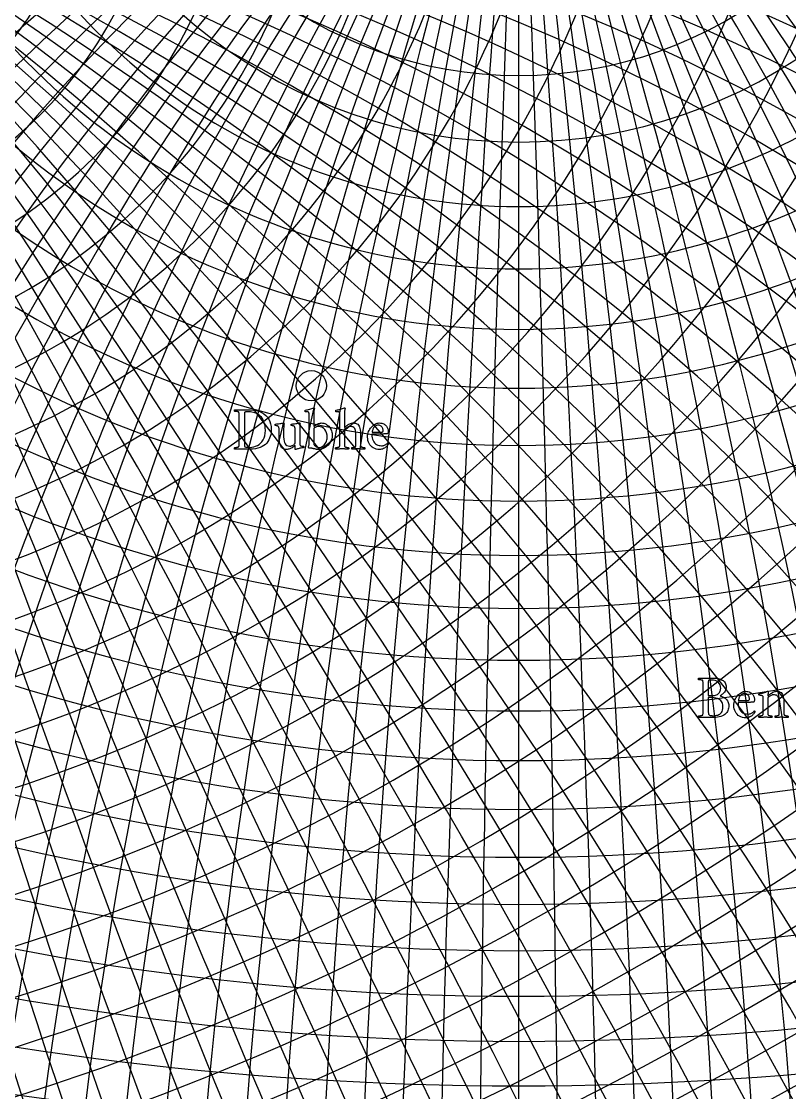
# Model space of a CAD drawing. Header units: millimetres. Extents: x -78 to 78, y -78 to 97.
# Drawn here: x -18.57 to 10.11, y 18.66 to 58.67 of the extents above; entities that cross this region are included whole.
import ezdxf

# ---------------------------------------------------------------- set-up
doc = ezdxf.new("R2010")
doc.units = ezdxf.units.MM
for name, color, linetype in [('ENGRAVE', 7, 'Continuous'), ('ENGRAVE_FINE', 8, 'Continuous'), ('TEXT', 5, 'Continuous')]:
    doc.layers.add(name, color=color, linetype=linetype)

msp = doc.modelspace()

# ---------------------------------------------------------------- linework, layer by layer
at = {"layer": 'ENGRAVE'}
for points in [[(0, -70.59), (0, 70.59)], [(-0, -70.59), (-0, 70.59)]]:
    msp.add_lwpolyline(points, dxfattribs=at)
for centre, radius in [((0, 0), 76.44), ((0, 0), 76.44), ((0, 0), 74.3925), ((0, 0), 70.59), ((0, 0), 70.59), ((0, 0), 70.59), ((-7.744563239846849, 45.063695602361946), 0.56472)]:
    msp.add_circle(centre, radius, dxfattribs=at)
for centre, radius, start, end in [((12.446921568210541, 0), 71.67896453301475, 99.99999983752991, 260.0000001624701), ((25.692658836851287, 0), 75.12030895907469, 109.99999992129074, 250.00000007870926), ((40.75515550209566, -6.0314697031531956e-15), 81.51031100419135, 119.99999995038047, 240.00000004961953), ((59.23204296480425, 2.898565650281541e-15), 92.1487005539656, 129.9999999658587, 230.0000000341413), ((84.1258861012253, -2.0991557251154044e-15), 109.81854493807653, 139.99999997596137, 220.00000002403863), ((122.26546650628708, -0), 141.18000000000004, 149.99999998346016, 210.00000001653984), ((193.94443103930155, -6.362436730762549e-15), 206.3913526075121, 159.99999998957287, 200.00000001042713), ((400.3357836468144, 1.3343557949974017e-15), 406.51160840510937, 169.99999999494844, 190.00000000505156), ((-12.44692156821052, -3.713695305172397e-15), 71.67896453301472, 279.99999983752946, 80.00000016247054), ((-40.75515550209566, -6.0314697031531956e-15), 81.51031100419135, 299.99999995038047, 60.00000004961953), ((-25.69265883685124, -1.380310178315258e-14), 75.12030895907465, 289.99999992129074, 70.00000007870926), ((-400.3357836468135, 1.3343557949973991e-15), 406.5116084051085, 349.99999999494844, 10.000000005051561), ((-193.94443103930192, 1.2724873461525122e-15), 206.39135260751246, 339.99999998957287, 20.00000001042713), ((-122.26546650628717, 1.5666471253851458e-15), 141.18000000000012, 329.99999998346016, 30.000000016539843), ((-84.12588610122516, 6.2974671753462065e-15), 109.81854493807639, 319.9999999759614, 40.00000002403863), ((-59.23204296480422, 8.69569695084462e-15), 92.14870055396557, 309.9999999658587, 50.000000034141294), ((0, 75.12030895907462), 25.6926588368512, 199.99999992129074, 340.0000000787097), ((0, 81.51031100419131), 40.75515550209562, 209.99999995038047, 330.00000004961953), ((0, 92.14870055396544), 59.23204296480409, 219.9999999658587, 320.0000000341413), ((0, 109.81854493807663), 84.1258861012254, 229.99999997596183, 310.0000000240386), ((-4.177725667693714e-15, 141.17999999999984), 122.26546650628688, 239.99999998346016, 300.00000001653984), ((2.882118513178967e-15, 206.3913526075124), 193.94443103930186, 249.99999998957287, 290.00000001042713)]:
    msp.add_arc(centre, radius, start, end, dxfattribs=at)
at = {"layer": 'ENGRAVE_FINE'}
msp.add_lwpolyline([(28.2418, -64.6943), (-28.2418, 64.6943)], dxfattribs=at)
for centre, radius, start, end in [((3.0820259599118125, 0), 70.65725004567872, 92.49999934385482, 267.5000006561452), ((6.175824758294934, 0), 70.85964233218486, 94.99999967255258, 265.0000003274474), ((9.293349804694252, 0), 71.19911832735295, 97.49999978239725, 262.50000021760275), ((15.64942623596516, 0), 72.30389091546124, 102.49999987077786, 257.50000012922214), ((-31.839318696745615, 72.93514420513561), 36.746828098447715, 231.0833332783011, 356.0833333883654), ((18.914533493713, 0), 73.08014557514781, 104.99999989308458, 255.00000010691542), ((-31.161401246886975, 71.38222131015958), 32.916657589161325, 228.5833332718978, 358.58333339476917), ((22.256941506967543, 0), 74.01567094368993, 107.4999999091408, 252.5000000908592), ((-30.568726344938504, 70.02456570665579), 29.239335367916667, 226.0833332641712, 1.0833334024957821), ((-30.05431774212224, 68.84619672256699), 25.69265883685127, 223.58333325462377, 3.583333412042748), ((29.23933536791683, 0), 76.40606541864014, 112.49999993083816, 247.50000006916184), ((32.91665758916132, 0), 77.88744729956227, 114.99999993856432, 245.00000006143568), ((36.74682809844786, 3.665340949752551e-15), 79.5818916292952, 117.49999994496807, 242.50000005503193), ((44.970789710401014, 8.816429203503369e-15), 83.69778985837748, 122.49999995503208, 237.50000004496837), ((49.42765012222342, 7.245719233885777e-15), 86.17447822067119, 124.99999995908661, 235.0000000409134), ((54.16561208143476, 5.291835080357005e-15), 88.97674770498452, 127.49999996266547, 232.50000003733453), ((64.6838175738899, -1.588055486679016e-14), 95.74416094954442, 132.49999996873635, 227.50000003126365), ((70.58999999999996, -6.964251032315218e-15), 99.82933536791674, 134.99999997135205, 225.00000002864795), ((77.03546709047984, -5.7315303067645164e-15), 104.48641677198239, 137.49999997374903, 222.50000002625097), ((91.99467906886083, -4.62099438761191e-15), 115.95675520202653, 142.49999997801774, 217.50000002198226), ((100.81296779592606, -1.0196152142749808e-14), 123.0699093028935, 144.9999999799404, 215.0000000200596), ((110.80410488872359, 1.410338680685469e-15), 131.3792135773055, 147.4999999817494, 212.5000000182506), ((135.60212834289445, -0), 152.87539145043198, 152.4999999850868, 207.5000000149132), ((151.38074351876958, -9.822092450777967e-16), 167.03016975473471, 154.99999998664111, 205.00000001335889), ((170.41933536791691, 4.448678295064919e-15), 184.46055938124698, 157.4999999881336, 202.5000000118664), ((223.88287709881948, 1.0332347637972734e-14), 234.7477172584328, 162.49999999096758, 197.50000000903242), ((263.44546650628644, 1.3082619940391092e-14), 272.7388163109807, 164.99999999232364, 195.00000000767636), ((318.4109132735052, -6.348275054870192e-15), 326.1417756002252, 167.49999999364877, 192.50000000635123), ((536.184282817268, 4.478655006013339e-15), 540.8109958573957, 172.49999999622855, 187.50000000377145), ((806.8473920519243, -0), 809.9294180118362, 174.99999999749366, 185.00000000250634), ((1616.7768100637606, 1.6250716825094556e-14), 1618.3170893431081, 177.49999999874922, 182.50000000125078), ((-3.082025959911802, 5.415987276372438e-15), 70.6572500456787, 272.49999934385437, 87.50000065614563), ((-6.175824758294944, 6.029178398724361e-15), 70.85964233218488, 274.99999967255303, 85.00000032744697), ((-9.293349804694284, 3.3491267437095398e-15), 71.19911832735298, 277.4999997823977, 82.50000021760229), ((-15.649426235965095, 0), 72.30389091546118, 282.4999998707774, 77.5000001292226), ((-49.427650122223376, 2.4152397446285915e-15), 86.17447822067115, 304.9999999590866, 55.00000004091339), ((-44.97078971040091, -2.20410730087584e-15), 83.69778985837738, 302.4999999550316, 57.500000044968374), ((-36.7468280984478, -3.66534094975255e-15), 79.58189162929514, 297.49999994496807, 62.50000005503193), ((-32.91665758916136, 1.0015096151802898e-14), 77.8874472995623, 294.9999999385643, 65.00000006143568), ((-29.239335367916734, 6.0750499840995744e-15), 76.40606541864004, 292.4999999308377, 67.5000000691623), ((-22.25694150696743, 5.011441839349447e-15), 74.0156709436898, 287.49999990914034, 72.50000009085966), ((-18.91453349371293, -9.084469798944915e-15), 73.08014557514775, 284.9999998930846, 75.00000010691542), ((-1616.7768100637572, 8.125358412547262e-15), 1618.3170893431047, 357.4999999987492, 2.5000000012507826), ((-806.8473920519233, -1.3502315270981532e-15), 809.9294180118352, 354.99999999749366, 5.00000000250634), ((-536.1842828172676, 4.4786550060133354e-15), 540.8109958573953, 352.49999999622855, 7.500000003771447), ((-318.41091327350483, -6.348275054870185e-15), 326.14177560022483, 347.49999999364877, 12.500000006351229), ((-263.44546650628655, 6.105222638849179e-15), 272.73881631098084, 344.99999999232364, 15.000000007676363), ((-223.88287709881925, 8.85629797540519e-15), 234.74771725843257, 342.4999999909676, 17.50000000903242), ((-170.41933536791672, -1.1121695737662284e-15), 184.46055938124678, 337.4999999881336, 22.500000011866405), ((-151.38074351876938, 2.946627735233387e-15), 167.03016975473452, 334.9999999866411, 25.000000013358886), ((-135.60212834289462, 0), 152.87539145043215, 332.4999999850868, 27.500000014913212), ((-110.80410488872333, -8.462032084112797e-15), 131.37921357730525, 327.4999999817494, 32.5000000182506), ((-100.81296779592581, -1.5294228214124683e-14), 123.06990930289327, 324.9999999799404, 35.00000002005959), ((-91.99467906886069, 0), 115.95675520202639, 322.49999997801774, 37.50000002198226), ((-77.03546709047984, -5.7315303067645164e-15), 104.48641677198239, 317.499999973749, 42.50000002625097), ((-70.58999999999996, -6.964251032315218e-15), 99.82933536791674, 314.99999997135205, 45.000000028647946), ((-64.6838175738899, -1.588055486679016e-14), 95.74416094954442, 312.49999996873635, 47.50000003126365), ((-54.16561208143473, 0), 88.97674770498449, 307.49999996266547, 52.50000003733453), ((-32.61084545743526, 74.70250035006377), 40.7551555020957, 233.58333328371396, 353.583333382953), ((-29.612371451373008, 67.83381901581609), 22.256941506967532, 221.08333324247383, 6.083333424192688), ((-33.486017370981294, 76.70727910575026), 44.97078971040111, 236.0833332883651, 351.0833333783014), ((-29.238084163799417, 66.97642952349264), 18.914533493712984, 218.58333322641806, 8.583333440248452), ((-28.92751829267477, 66.26500831465933), 15.64942623596505, 216.0833332041109, 11.083333462556084), ((-2.8246125246337073, -1.2330645170685792), 70.65725004567884, 296.0833326771901, 111.08333398947684), ((-34.47689693497696, 78.97711234490596), 49.42765012222335, 238.58333329241964, 348.5833333742469), ((-2.1936551475866443e-14, 72.30389091546112), 15.649426235965045, 192.4999998707774, 347.5000001292226), ((-35.5980357940636, 81.54533389324658), 54.16561208143496, 241.08333329599895, 346.083333370668), ((-28.677496210447874, 65.69227631635961), 12.446921568210598, 213.5833331708634, 13.583333495803117), ((-5.660014610234326, -2.470839140272757), 70.85964233218493, 298.5833330058865, 108.58333366078), ((0, 73.08014557514778), 18.914533493712966, 194.99999989308458, 345.0000001069154), ((-36.86707848181713, 84.45236253652081), 59.23204296480418, 243.5833332991922, 343.5833333674748), ((-8.517161307392657, -3.7181062190670273), 71.19911832735299, 301.0833331157312, 106.08333355093578), ((0, 74.01567094368974), 22.256941506967365, 197.49999990914034, 342.50000009085966), ((-38.30555910916407, 87.74752701510516), 64.68381757388993, 246.08333330206983, 341.08333336459714), ((-11.407344069128323, -4.979794956994596), 71.67896453301478, 303.5833331708634, 103.58333349580357), ((-14.342372817230052, -6.261060891453944), 72.30389091546121, 306.0833332041109, 101.08333346255563), ((-39.939965725737515, 91.49150418386903), 70.59000000000005, 248.58333330468554, 338.58333336198143), ((-17.334775533646717, -7.567373023901744), 73.08014557514785, 308.58333322641806, 98.58333344024845), ((-20.39802278057919, -8.904611832502653), 74.0156709436899, 311.0833332424738, 96.08333342419269), ((-23.54678607047946, -10.279182061715815), 75.12030895907456, 313.58333325462377, 93.5833334120432), ((0, 76.40606541864005), 29.239335367916745, 202.4999999308377, 337.5000000691623), ((2.8246125246336855, 1.2330645170685683), 70.65725004567881, 116.08333267718967, 291.08333398947775), ((-41.80318229404224, 95.75962217938981), 77.03546709047988, 251.0833333070825, 336.08333335958446), ((5.660014610234307, 2.4708391402727363), 70.85964233218493, 118.58333300588652, 288.58333366078), ((8.517161307392596, 3.718106219067017), 71.19911832735295, 121.08333311573074, 286.08333355093623), ((11.407344069128397, 4.979794956994613), 71.67896453301485, 123.5833331708634, 283.5833334958031), ((14.342372817230132, 6.261060891453964), 72.30389091546128, 126.08333320411134, 281.0833334625552), ((17.334775533646628, 7.567373023901702), 73.08014557514777, 128.58333322641806, 278.5833334402489), ((20.3980227805792, 8.90461183250264), 74.01567094368993, 131.08333324247383, 276.0833334241927), ((23.546786070479563, 10.279182061715845), 75.12030895907466, 133.58333325462377, 273.58333341204275), ((26.7972411544978, 11.698145120710194), 76.40606541864005, 136.0833332641712, 271.0833334024953), ((30.16743028928951, 13.169377228363828), 77.88744729956224, 138.5833332718978, 268.58333339476917), ((33.677701692818744, 14.701761254570643), 79.58189162929526, 141.08333327830155, 266.0833333883654), ((37.35125017503189, 16.305422728717616), 81.51031100419137, 143.5833332837135, 263.583333382953), ((41.21479102087008, 17.99202401852319), 83.69778985837746, 146.0833332883651, 261.0833333783014), ((45.2994106520874, 19.775135680406414), 86.17447822067119, 148.5833332924201, 258.5833333742469), ((49.64165398984603, 21.670711139897737), 88.97674770498463, 151.0833332959985, 256.083333370668), ((54.284932247231325, 23.69770125345333), 92.14870055396561, 153.5833332991922, 253.58333336747432), ((59.28136999389557, 25.87886063139407), 95.74416094954437, 156.08333330206938, 251.08333336459714), ((64.69426302937117, 28.241820605027275), 99.82933536791681, 158.58333330468554, 248.58333336198143), ((70.6013992143642, 30.82053891193956), 104.48641677198242, 161.0833333070825, 246.08333335958446), ((77.09962038548767, 33.657291167442374), 109.81854493807634, 163.58333330929486, 243.58333335737166), ((84.31120505713942, 36.8054571877012), 115.95675520202661, 166.08333331135123, 241.08333335531574), ((92.39298279304668, 40.33349980383818), 123.06990930289355, 168.5833333132739, 238.58333335339262), ((101.54965159944913, 44.33077847525084), 131.37921357730553, 171.08333331508243, 236.0833333515841), ((112.05375052509568, 48.91626818615285), 141.18000000000004, 173.58333331679364, 233.58333334987333), ((124.27652299699338, 54.25203261538339), 152.8753914504321, 176.08333331842027, 231.0833333482467), ((138.73729478375174, 60.56477973527031), 167.03016975473452, 178.5833333199746, 228.58333334669192), ((-26.797241154497843, -11.69814512071021), 76.4060654186401, 316.0833332641712, 91.08333340249533), ((-64.69426302937109, -28.241820605027268), 99.82933536791673, 338.58333330468554, 68.58333336198143), ((-59.28136999389548, -25.878860631394033), 95.74416094954427, 336.0833333020694, 71.08333336459714), ((-54.2849322472312, -23.69770125345326), 92.14870055396548, 333.5833332991922, 73.58333336747478), ((-49.641653989845885, -21.670711139897676), 88.97674770498448, 331.0833332959985, 76.08333337066802), ((-45.299410652087325, -19.77513568040638), 86.1744782206711, 328.58333329241964, 78.58333337424688), ((-41.21479102086996, -17.992024018523146), 83.69778985837735, 326.0833332883651, 81.0833333783014), ((-37.35125017503181, -16.305422728717588), 81.51031100419128, 323.5833332837135, 83.58333338295301), ((-33.677701692818566, -14.701761254570561), 79.58189162929506, 321.0833332783011, 86.08333338836542), ((-30.167430289289562, -13.16937722836384), 77.8874472995623, 318.5833332718978, 88.58333339476917), ((156.1857672132402, 68.18178633076482), 184.46055938124695, 181.08333332146708, 226.08333334519943), ((177.7460268414548, 77.59376439660053), 206.39135260751192, 183.58333332290636, 223.58333334376016), ((205.18398836667149, 89.57161144017854), 234.74771725843192, 186.0833333243006, 221.0833333423659), ((241.44227658383784, 105.39990939620738), 272.73881631098124, 188.58333332565712, 218.5833333410094), ((291.81696238473376, 127.39062036199462), 326.1417756002241, 191.08333332698226, 216.08333333968426), ((366.89939775203754, 160.1673237501955), 406.5116084051079, 193.58333332828192, 213.5833333383846), ((491.4017144750685, 214.51792501148185), 540.810995857396, 196.08333332956158, 211.08333333710493), ((739.4588101143111, 322.80548664066447), 809.9294180118345, 198.58333333082714, 208.58333333583982), ((1481.742232753251, 646.8440377983956), 1618.3170893430995, 201.0833333320827, 206.08333333458427), ((-1481.742232753267, -646.8440377984025), 1618.3170893431168, 21.083333332082702, 26.083333334584268), ((-739.4588101143141, -322.80548664066583), 809.9294180118378, 18.583333330827145, 28.583333335839825), ((-491.4017144750671, -214.51792501148122), 540.8109958573946, 16.083333329561583, 31.083333337104932), ((-366.89939775203794, -160.16732375019572), 406.51160840510835, 13.583333328281924, 33.58333333838459), ((-291.81696238473444, -127.39062036199493), 326.1417756002249, 11.083333326982256, 36.08333333968426), ((-241.4422765838374, -105.39990939620718), 272.7388163109808, 8.583333325657122, 38.58333334100939), ((-205.18398836667222, -89.57161144017886), 234.74771725843271, 6.083333324300611, 41.083333342365904), ((-177.7460268414554, -77.59376439660082), 206.39135260751257, 3.5833333229063555, 43.58333334376016), ((-156.1857672132404, -68.18178633076492), 184.46055938124718, 1.0833333214670802, 46.083333345199435), ((-138.73729478375222, -60.56477973527049), 167.03016975473503, 358.5833333199746, 48.583333346691916), ((-124.27652299699389, -54.252032615383584), 152.87539145043263, 356.0833333184203, 51.08333334824624), ((-112.05375052509577, -48.91626818615295), 141.18000000000015, 353.58333331679364, 53.58333334987333), ((-101.54965159944942, -44.330778475251), 131.37921357730585, 351.0833333150829, 56.08333335158409), ((-92.3929827930465, -40.33349980383811), 123.06990930289336, 348.5833333132739, 58.58333335339262), ((-84.31120505713926, -36.80545718770115), 115.95675520202646, 346.0833333113512, 61.083333355315744), ((-77.09962038548771, -33.65729116744239), 109.81854493807639, 343.58333330929486, 63.58333335737166), ((-70.60139921436401, -30.820538911939515), 104.48641677198222, 341.0833333070825, 66.08333335958446), ((9.345603552566627e-15, 77.88744729956231), 32.91665758916137, 204.99999993856432, 335.0000000614357), ((-43.93647322915831, 100.64640645596742), 84.12588610122536, 253.58333330929486, 333.58333335737166), ((0, 79.58189162929506), 36.74682809844772, 207.4999999449676, 332.5000000550324), ((-46.392263470133024, 106.2719481664866), 91.99467906886059, 256.0833333113512, 331.08333335531574), ((-49.23811163634062, 112.79100557362543), 100.8129677959257, 258.5833333132739, 328.5833333533931), ((0, 83.69778985837738), 44.970789710400915, 212.49999995503163, 327.5000000449684), ((-52.56251850233499, 120.40630967222174), 110.80410488872363, 261.0833333150824, 326.0833333515841), ((3.670689490155657e-15, 86.17447822067126), 49.42765012222348, 214.9999999590866, 325.0000000409134), ((-56.483641210054515, 129.38852605874217), 122.26546650628694, 263.58333331679364, 323.5833333498733), ((1.0709601438198684e-14, 88.97674770498463), 54.16561208143487, 217.49999996266547, 322.50000003733453), ((-61.162762151387255, 140.10710844613027), 135.60212834289464, 266.0833333184203, 321.0833333482467), ((-66.82584062672443, 153.07966760098222), 151.38074351876983, 268.5833333199746, 318.5833333466919), ((3.479356909050537e-15, 95.74416094954461), 64.68381757389008, 222.49999996873635, 317.50000003126365), ((-73.79943372642236, 169.05425622829463), 170.4193353679168, 271.0833333214671, 316.0833333451999), ((0, 99.82933536791677), 70.58999999999999, 224.99999997135205, 315.00000002864795), ((-82.57355935359531, 189.1533709105835), 193.9444310393018, 273.58333332290636, 313.58333334376016), ((0, 104.48641677198245), 77.0354670904799, 227.49999997374903, 312.500000026251), ((-93.91844338082342, 215.14138781500915), 223.88287709881945, 276.0833333243006, 311.0833333423659), ((-109.11801561527464, 249.95943789123103), 263.4454665062876, 278.5833333256571, 308.5833333410094), ((1.835448234434506e-15, 115.95675520202644), 91.99467906886073, 232.49999997801774, 307.50000002198226), ((-130.48360275260814, 298.9021365001711), 318.4109132735047, 281.08333332698226, 306.08333333968426), ((-1.899403707436652e-15, 123.06990930289308), 100.81296779592563, 234.9999999799404, 305.0000000200596), ((-162.63816289046912, 372.5594123622739), 400.3357836468152, 283.5833333282819, 303.5833333383846), ((1.982736646385792e-15, 131.3792135773056), 110.80410488872367, 237.4999999817494, 302.5000000182506), ((-216.36899173014237, 495.64200049829407), 536.1842828172693, 286.0833333295616, 301.08333333710493), ((-324.0385511577344, 742.2834226389477), 806.847392051926, 288.58333333082714, 298.5833333358398), ((6.6682190985048974e-15, 152.8753914504321), 135.60212834289456, 242.4999999850868, 297.5000000149132), ((-647.4602765161886, 1483.1538665942614), 1616.776810063754, 291.0833333320827, 296.08333333458427), ((3.587350814991408e-15, 167.03016975473503), 151.3807435187699, 244.99999998664111, 295.0000000133589), ((-1.3029877053071056e-15, 184.4605593812469), 170.41933536791683, 247.4999999881336, 292.5000000118664), ((647.4602765161817, -1483.1538665942453), 1616.7768100637363, 111.0833333320827, 116.08333333458427), ((324.03855115773183, -742.2834226389417), 806.8473920519194, 108.58333333082714, 118.58333333583982), ((0, 234.74771725843232), 223.882877098819, 252.49999999096758, 287.5000000090329), ((216.3689917301418, -495.64200049829276), 536.1842828172678, 106.08333332956158, 121.08333333710493)]:
    msp.add_arc(centre, radius, start, end, dxfattribs=at)
at = {"layer": 'TEXT'}
for points in [[(-10.0228, 44.1631), (-9.9052, 44.1572), (-9.7962, 44.1395), (-9.6958, 44.1099), (-9.6038, 44.0686), (-9.5213, 44.0171), (-9.449, 43.957), (-9.3869, 43.8884), (-9.3351, 43.8113), (-9.2943, 43.7271), (-9.2651, 43.6374), (-9.2476, 43.5421), (-9.2418, 43.4413), (-9.2442, 43.3711), (-9.2514, 43.3018), (-9.2635, 43.2333), (-9.2805, 43.1657), (-9.3032, 43.1003), (-9.3326, 43.0382), (-9.3686, 42.9796), (-9.4114, 42.9244), (-9.4616, 42.8736), (-9.5198, 42.8284), (-9.5862, 42.7888), (-9.6607, 42.7547), (-9.7441, 42.7273), (-9.8372, 42.7078), (-9.94, 42.696), (-10.0524, 42.6921), (-10.608, 42.6921), (-10.6119, 42.6975), (-10.6146, 42.7046), (-10.6159, 42.7134), (-10.616, 42.724), (-10.6151, 42.7345), (-10.6134, 42.7433), (-10.6111, 42.7504), (-10.608, 42.7559), (-10.5998, 42.7561), (-10.5887, 42.7567), (-10.5747, 42.7578), (-10.5579, 42.7593), (-10.5399, 42.7613), (-10.5223, 42.7641), (-10.5052, 42.7676), (-10.4885, 42.7718), (-10.4739, 42.7765), (-10.4631, 42.7815), (-10.4562, 42.7867), (-10.4532, 42.7923), (-10.4491, 42.807), (-10.4461, 42.8236), (-10.444, 42.8422), (-10.4429, 42.8629), (-10.4424, 42.8849), (-10.4421, 42.9079), (-10.4419, 42.9316), (-10.4418, 42.9562), (-10.4418, 43.9058), (-10.4419, 43.9305), (-10.4421, 43.9545), (-10.4424, 43.9777), (-10.4429, 44.0003), (-10.444, 44.0214), (-10.4461, 44.0404), (-10.4491, 44.0573), (-10.4532, 44.072), (-10.4562, 44.0784), (-10.4631, 44.084), (-10.4739, 44.0887), (-10.4885, 44.0925), (-10.5052, 44.0957), (-10.5223, 44.0985), (-10.5399, 44.1008), (-10.5579, 44.1028), (-10.5747, 44.1043), (-10.5887, 44.1053), (-10.5998, 44.106), (-10.608, 44.1062), (-10.6111, 44.1116), (-10.6134, 44.1187), (-10.6151, 44.1275), (-10.616, 44.1381), (-10.6159, 44.1486), (-10.6146, 44.1574), (-10.6119, 44.1645), (-10.608, 44.1699), (-10.574, 44.1687), (-10.5403, 44.1674), (-10.5068, 44.1659), (-10.4737, 44.1642), (-10.4408, 44.1627), (-10.4082, 44.1617), (-10.3759, 44.161), (-10.3439, 44.1608), (-10.3093, 44.1609), (-10.2716, 44.1611), (-10.2307, 44.1615), (-10.1867, 44.162), (-10.1423, 44.1625), (-10.1002, 44.1628), (-10.0604, 44.163), (-10.0228, 44.1631)], [(-10.246, 43.9012), (-10.246, 42.954), (-10.246, 42.9448), (-10.246, 42.9332), (-10.246, 42.9192), (-10.246, 42.9027), (-10.2457, 42.8852), (-10.2451, 42.868), (-10.244, 42.8511), (-10.2425, 42.8344), (-10.2408, 42.8195), (-10.2388, 42.8079), (-10.2368, 42.7996), (-10.2346, 42.7946), (-10.2252, 42.7862), (-10.2109, 42.7792), (-10.1917, 42.7736), (-10.1674, 42.7695), (-10.1401, 42.7665), (-10.1119, 42.7644), (-10.0826, 42.7631), (-10.0524, 42.7627), (-9.9743, 42.767), (-9.8996, 42.7798), (-9.828, 42.8011), (-9.7598, 42.831), (-9.6964, 42.8696), (-9.6394, 42.9172), (-9.5888, 42.9738), (-9.5446, 43.0394), (-9.5087, 43.1141), (-9.4831, 43.1985), (-9.4678, 43.2923), (-9.4626, 43.3957), (-9.4658, 43.4867), (-9.4754, 43.5705), (-9.4915, 43.6472), (-9.5139, 43.7168), (-9.5418, 43.7798), (-9.5742, 43.8366), (-9.6112, 43.8874), (-9.6528, 43.932), (-9.698, 43.9707), (-9.7461, 44.0037), (-9.7971, 44.031), (-9.8509, 44.0527), (-9.9067, 44.0691), (-9.9639, 44.0808), (-10.0223, 44.0879), (-10.082, 44.0902), (-10.0903, 44.0902), (-10.1014, 44.09), (-10.1153, 44.0896), (-10.1321, 44.0891), (-10.15, 44.0883), (-10.1674, 44.0871), (-10.1842, 44.0855), (-10.2004, 44.0834), (-10.2146, 44.0807), (-10.2255, 44.0771), (-10.2329, 44.0727), (-10.2368, 44.0675), (-10.2399, 44.0552), (-10.2423, 44.041), (-10.2439, 44.025), (-10.2448, 44.0071), (-10.2453, 43.9881), (-10.2457, 43.9687), (-10.2459, 43.9488), (-10.246, 43.9286), (-10.246, 43.9251), (-10.246, 43.9217), (-10.246, 43.9183), (-10.246, 43.9149), (-10.246, 43.9115), (-10.246, 43.9081), (-10.246, 43.9047), (-10.246, 43.9012)], [(-7.518, 42.683), (-7.5322, 42.6838), (-7.5496, 42.6861), (-7.5703, 42.69), (-7.5943, 42.6955), (-7.619, 42.7016), (-7.6418, 42.7072), (-7.6628, 42.7124), (-7.6819, 42.7171), (-7.6856, 42.7183), (-7.6899, 42.7194), (-7.6948, 42.7206), (-7.7002, 42.7217), (-7.7151, 42.726), (-7.7303, 42.73), (-7.7458, 42.7334), (-7.7616, 42.7365), (-7.7776, 42.7383), (-7.7935, 42.7379), (-7.8095, 42.7354), (-7.8254, 42.7308), (-7.83, 42.732), (-7.8348, 42.7356), (-7.8397, 42.7417), (-7.8448, 42.7502), (-7.8492, 42.7592), (-7.8524, 42.767), (-7.8544, 42.7734), (-7.855, 42.7786), (-7.8477, 42.7966), (-7.8416, 42.8162), (-7.8369, 42.8375), (-7.8334, 42.8606), (-7.8309, 42.8837), (-7.8291, 42.905), (-7.828, 42.9246), (-7.8277, 42.9426), (-7.8277, 43.9399), (-7.8277, 43.9522), (-7.828, 43.9661), (-7.8283, 43.9818), (-7.8288, 43.9992), (-7.8299, 44.0164), (-7.8319, 44.0316), (-7.835, 44.0448), (-7.8391, 44.0561), (-7.8456, 44.0675), (-7.8561, 44.0766), (-7.8707, 44.0834), (-7.8892, 44.088), (-7.9099, 44.0909), (-7.9313, 44.0931), (-7.9532, 44.0944), (-7.9757, 44.0948), (-7.9768, 44.0966), (-7.9777, 44.1019), (-7.9785, 44.1108), (-7.9791, 44.1233), (-7.9792, 44.1358), (-7.9783, 44.1452), (-7.9763, 44.1512), (-7.9734, 44.154), (-7.9315, 44.1595), (-7.89, 44.1668), (-7.849, 44.176), (-7.8083, 44.187), (-7.7685, 44.1995), (-7.73, 44.2129), (-7.6928, 44.2274), (-7.6569, 44.2428), (-7.6524, 44.242), (-7.6481, 44.2397), (-7.6439, 44.2358), (-7.6398, 44.2303), (-7.6363, 44.2241), (-7.6338, 44.218), (-7.6323, 44.2121), (-7.6318, 44.2064), (-7.6326, 44.2032), (-7.635, 44.1938), (-7.6389, 44.1782), (-7.6444, 44.1563), (-7.6499, 44.1285), (-7.6538, 44.0954), (-7.6561, 44.0568), (-7.6569, 44.0128), (-7.6569, 43.5756), (-7.6568, 43.5709), (-7.6563, 43.5659), (-7.6556, 43.5607), (-7.6546, 43.5551), (-7.6531, 43.5507), (-7.6506, 43.5489), (-7.6474, 43.5496), (-7.6432, 43.5528), (-7.6323, 43.5606), (-7.6176, 43.5702), (-7.5993, 43.5817), (-7.5772, 43.595), (-7.5527, 43.609), (-7.5271, 43.6226), (-7.5003, 43.6357), (-7.4725, 43.6485), (-7.445, 43.6594), (-7.4195, 43.6673), (-7.396, 43.672), (-7.3745, 43.6735), (-7.3259, 43.6709), (-7.2803, 43.663), (-7.2377, 43.6498), (-7.1981, 43.6314), (-7.1615, 43.6088), (-7.128, 43.583), (-7.0977, 43.5541), (-7.0705, 43.5221), (-7.0465, 43.4877), (-7.0256, 43.4515), (-7.0078, 43.4137), (-6.9931, 43.3741), (-6.9817, 43.334), (-6.9735, 43.2947), (-6.9686, 43.256), (-6.9669, 43.2181), (-6.9714, 43.1467), (-6.9849, 43.0784), (-7.0073, 43.013), (-7.0387, 42.9505), (-7.0778, 42.8927), (-7.1235, 42.841), (-7.1757, 42.7954), (-7.2345, 42.7559), (-7.2988, 42.724), (-7.3674, 42.7012), (-7.4405, 42.6875), (-7.518, 42.683)], [(-6.1973, 43.6735), (-6.1406, 43.6704), (-6.0914, 43.661), (-6.0495, 43.6453), (-6.0151, 43.6234), (-5.9869, 43.595), (-5.9636, 43.5597), (-5.9453, 43.5175), (-5.932, 43.4686), (-5.9225, 43.4127), (-5.9158, 43.3496), (-5.9117, 43.2794), (-5.9104, 43.2022), (-5.9104, 42.9562), (-5.9103, 42.9316), (-5.9101, 42.9079), (-5.9097, 42.8849), (-5.9092, 42.8629), (-5.9082, 42.8422), (-5.9061, 42.8236), (-5.903, 42.807), (-5.899, 42.7923), (-5.8952, 42.7867), (-5.8884, 42.7815), (-5.8787, 42.7765), (-5.866, 42.7718), (-5.8514, 42.7676), (-5.8364, 42.7641), (-5.8207, 42.7613), (-5.8045, 42.7593), (-5.7892, 42.7578), (-5.7763, 42.7567), (-5.7658, 42.7561), (-5.7578, 42.7559), (-5.7547, 42.7504), (-5.7524, 42.7433), (-5.7508, 42.7345), (-5.7498, 42.724), (-5.7499, 42.7134), (-5.7512, 42.7046), (-5.7539, 42.6975), (-5.7578, 42.6921), (-5.791, 42.6943), (-5.8221, 42.6964), (-5.8513, 42.6983), (-5.8785, 42.7001), (-5.9055, 42.7016), (-5.9343, 42.7026), (-5.9647, 42.7033), (-5.9969, 42.7035), (-6.028, 42.7033), (-6.0575, 42.7026), (-6.0855, 42.7016), (-6.1119, 42.7001), (-6.1386, 42.6983), (-6.1674, 42.6964), (-6.1983, 42.6943), (-6.2314, 42.6921), (-6.2353, 42.6975), (-6.238, 42.7046), (-6.2393, 42.7134), (-6.2394, 42.724), (-6.2385, 42.7345), (-6.2368, 42.7433), (-6.2345, 42.7504), (-6.2314, 42.7559), (-6.2235, 42.7561), (-6.2132, 42.7567), (-6.2007, 42.7578), (-6.1859, 42.7593), (-6.1701, 42.7613), (-6.1546, 42.7641), (-6.1394, 42.7676), (-6.1244, 42.7718), (-6.1113, 42.7765), (-6.1016, 42.7815), (-6.0954, 42.7867), (-6.0925, 42.7923), (-6.0885, 42.807), (-6.0854, 42.8236), (-6.0833, 42.8422), (-6.0823, 42.8629), (-6.0818, 42.8849), (-6.0814, 42.9079), (-6.0812, 42.9316), (-6.0811, 42.9562), (-6.0811, 43.1794), (-6.0823, 43.2451), (-6.0857, 43.3032), (-6.0914, 43.3538), (-6.0994, 43.3969), (-6.1103, 43.4334), (-6.125, 43.4643), (-6.1433, 43.4897), (-6.1654, 43.5096), (-6.1917, 43.5245), (-6.2229, 43.5352), (-6.2589, 43.5416), (-6.2997, 43.5437), (-6.3207, 43.5421), (-6.3427, 43.5372), (-6.3657, 43.529), (-6.3897, 43.5175), (-6.4134, 43.5042), (-6.4355, 43.4905), (-6.4561, 43.4763), (-6.4751, 43.4618), (-6.491, 43.4481), (-6.5024, 43.4367), (-6.5092, 43.4276), (-6.5115, 43.4208), (-6.5115, 42.9562), (-6.5114, 42.9316), (-6.5112, 42.9079), (-6.5109, 42.8849), (-6.5104, 42.8629), (-6.5093, 42.8422), (-6.5072, 42.8236), (-6.5042, 42.807), (-6.5001, 42.7923), (-6.4964, 42.7867), (-6.4896, 42.7815), (-6.4798, 42.7765), (-6.4671, 42.7718), (-6.4526, 42.7676), (-6.4375, 42.7641), (-6.4219, 42.7613), (-6.4056, 42.7593), (-6.3903, 42.7578), (-6.3775, 42.7567), (-6.367, 42.7561), (-6.3589, 42.7559), (-6.3559, 42.7504), (-6.3535, 42.7433), (-6.3519, 42.7345), (-6.351, 42.724), (-6.3511, 42.7134), (-6.3524, 42.7046), (-6.355, 42.6975), (-6.3589, 42.6921), (-6.3921, 42.6943), (-6.4233, 42.6964), (-6.4525, 42.6983), (-6.4796, 42.7001), (-6.5067, 42.7016), (-6.5354, 42.7026), (-6.5659, 42.7033), (-6.598, 42.7035), (-6.6291, 42.7033), (-6.6587, 42.7026), (-6.6866, 42.7016), (-6.713, 42.7001), (-6.7397, 42.6983), (-6.7685, 42.6964), (-6.7995, 42.6943), (-6.8326, 42.6921), (-6.8365, 42.6975), (-6.8391, 42.7046), (-6.8405, 42.7134), (-6.8406, 42.724), (-6.8396, 42.7345), (-6.838, 42.7433), (-6.8356, 42.7504), (-6.8326, 42.7559), (-6.8246, 42.7561), (-6.8144, 42.7567), (-6.8018, 42.7578), (-6.787, 42.7593), (-6.7712, 42.7613), (-6.7557, 42.7641), (-6.7405, 42.7676), (-6.7256, 42.7718), (-6.7125, 42.7765), (-6.7028, 42.7815), (-6.6965, 42.7867), (-6.6937, 42.7923), (-6.6896, 42.807), (-6.6866, 42.8236), (-6.6845, 42.8422), (-6.6834, 42.8629), (-6.6829, 42.8849), (-6.6826, 42.9079), (-6.6824, 42.9316), (-6.6823, 42.9562), (-6.6823, 43.9399), (-6.6824, 43.9522), (-6.6826, 43.9661), (-6.6829, 43.9818), (-6.6834, 43.9992), (-6.6845, 44.0164), (-6.6866, 44.0316), (-6.6896, 44.0448), (-6.6937, 44.0561), (-6.7002, 44.0675), (-6.7105, 44.0766), (-6.7246, 44.0834), (-6.7426, 44.088), (-6.7629, 44.0909), (-6.7839, 44.0931), (-6.8056, 44.0944), (-6.828, 44.0948), (-6.8291, 44.0966), (-6.83, 44.1019), (-6.8308, 44.1108), (-6.8314, 44.1233), (-6.8315, 44.1358), (-6.8306, 44.1452), (-6.8287, 44.1512), (-6.8258, 44.154), (-6.7839, 44.1595), (-6.7426, 44.1668), (-6.7019, 44.176), (-6.6618, 44.187), (-6.6225, 44.1995), (-6.5844, 44.2129), (-6.5474, 44.2274), (-6.5115, 44.2428), (-6.507, 44.242), (-6.5027, 44.2397), (-6.4985, 44.2358), (-6.4944, 44.2303), (-6.491, 44.2241), (-6.4885, 44.218), (-6.487, 44.2121), (-6.4865, 44.2064), (-6.4873, 44.2032), (-6.4896, 44.1938), (-6.4935, 44.1782), (-6.499, 44.1563), (-6.5045, 44.1285), (-6.5084, 44.0954), (-6.5107, 44.0568), (-6.5115, 44.0128), (-6.5115, 43.5096), (-6.5111, 43.5076), (-6.5098, 43.5062), (-6.5077, 43.5053), (-6.5047, 43.505), (-6.5034, 43.5053), (-6.5018, 43.5062), (-6.5, 43.5076), (-6.4979, 43.5096), (-6.4847, 43.523), (-6.468, 43.538), (-6.4477, 43.5548), (-6.4238, 43.5733), (-6.3976, 43.5922), (-6.3701, 43.6101), (-6.3412, 43.6269), (-6.3111, 43.6428), (-6.281, 43.6562), (-6.2519, 43.6658), (-6.224, 43.6716), (-6.1973, 43.6735)], [(-8.3537, 43.4094), (-8.3537, 43.4108), (-8.3537, 43.4128), (-8.3537, 43.4154), (-8.3537, 43.4185), (-8.3538, 43.4305), (-8.3543, 43.4438), (-8.355, 43.4584), (-8.356, 43.4743), (-8.3577, 43.4902), (-8.3605, 43.5047), (-8.3645, 43.518), (-8.3696, 43.5301), (-8.3793, 43.5444), (-8.3924, 43.5557), (-8.4089, 43.5638), (-8.4288, 43.5688), (-8.4492, 43.5718), (-8.467, 43.5739), (-8.4822, 43.5752), (-8.4949, 43.5756), (-8.4969, 43.579), (-8.4986, 43.5844), (-8.4998, 43.5921), (-8.5006, 43.6018), (-8.5006, 43.6118), (-8.4997, 43.6203), (-8.4978, 43.6272), (-8.4949, 43.6325), (-8.452, 43.6352), (-8.41, 43.6388), (-8.3689, 43.6432), (-8.3286, 43.6485), (-8.2901, 43.6546), (-8.2541, 43.6616), (-8.2206, 43.6694), (-8.1897, 43.6781), (-8.1853, 43.6767), (-8.1812, 43.6724), (-8.1774, 43.6653), (-8.1738, 43.6553), (-8.1708, 43.6448), (-8.1687, 43.636), (-8.1674, 43.6288), (-8.167, 43.6234), (-8.1702, 43.6149), (-8.1729, 43.6029), (-8.1753, 43.5876), (-8.1772, 43.5688), (-8.1787, 43.5479), (-8.1798, 43.5261), (-8.1804, 43.5035), (-8.1806, 43.48), (-8.1806, 43.0132), (-8.1805, 43.0019), (-8.1801, 42.9861), (-8.1793, 42.966), (-8.1784, 42.9414), (-8.1768, 42.9152), (-8.1744, 42.8899), (-8.1711, 42.8657), (-8.167, 42.8424), (-8.1612, 42.8301), (-8.1507, 42.8208), (-8.1356, 42.8142), (-8.1157, 42.8105), (-8.0949, 42.8084), (-8.0767, 42.8065), (-8.0613, 42.805), (-8.0486, 42.8037), (-8.0434, 42.8037), (-8.0394, 42.8037), (-8.0366, 42.8037), (-8.0349, 42.8037), (-8.0328, 42.8021), (-8.0312, 42.7997), (-8.03, 42.7964), (-8.0292, 42.7923), (-8.0287, 42.788), (-8.0283, 42.7843), (-8.0281, 42.7812), (-8.0281, 42.7786), (-8.0283, 42.7766), (-8.0292, 42.7729), (-8.0306, 42.7675), (-8.0326, 42.7604), (-8.0352, 42.7534), (-8.0383, 42.7485), (-8.042, 42.7455), (-8.0463, 42.7445), (-8.0754, 42.7425), (-8.1058, 42.7388), (-8.1374, 42.7334), (-8.1704, 42.7263), (-8.2028, 42.7184), (-8.2327, 42.7106), (-8.2603, 42.703), (-8.2854, 42.6955), (-8.3064, 42.689), (-8.3218, 42.6844), (-8.3315, 42.6816), (-8.3355, 42.6807), (-8.3397, 42.6815), (-8.3434, 42.6838), (-8.3466, 42.6878), (-8.3491, 42.6932), (-8.3511, 42.6994), (-8.3525, 42.7055), (-8.3534, 42.7114), (-8.3537, 42.7171), (-8.3537, 42.8196), (-8.3538, 42.8237), (-8.3543, 42.8267), (-8.355, 42.8288), (-8.356, 42.8299), (-8.357, 42.8304), (-8.3577, 42.8307), (-8.3581, 42.8309), (-8.3582, 42.831), (-8.3745, 42.8148), (-8.3935, 42.7983), (-8.4155, 42.7813), (-8.4402, 42.7638), (-8.467, 42.747), (-8.4949, 42.7317), (-8.5239, 42.7179), (-8.5541, 42.7058), (-8.5845, 42.6958), (-8.6144, 42.6887), (-8.6437, 42.6844), (-8.6725, 42.683), (-8.7147, 42.6856), (-8.7527, 42.6935), (-8.7865, 42.7067), (-8.8159, 42.7251), (-8.8417, 42.7477), (-8.8643, 42.7735), (-8.8838, 42.8024), (-8.9002, 42.8344), (-8.9138, 42.8686), (-8.925, 42.9042), (-8.9337, 42.9409), (-8.94, 42.979), (-8.9445, 43.0173), (-8.9477, 43.0547), (-8.9496, 43.0913), (-8.9503, 43.127), (-8.9503, 43.4094), (-8.9504, 43.4216), (-8.9509, 43.4356), (-8.9516, 43.4512), (-8.9526, 43.4686), (-8.9544, 43.4861), (-8.9577, 43.5022), (-8.9624, 43.5168), (-8.9685, 43.5301), (-8.9782, 43.5444), (-8.9913, 43.5557), (-9.0078, 43.5638), (-9.0277, 43.5688), (-9.0481, 43.5718), (-9.0658, 43.5739), (-9.0811, 43.5752), (-9.0937, 43.5756), (-9.0958, 43.579), (-9.0974, 43.5844), (-9.0987, 43.5921), (-9.0994, 43.6018), (-9.0995, 43.6118), (-9.0986, 43.6203), (-9.0967, 43.6272), (-9.0937, 43.6325), (-9.0509, 43.6352), (-9.0089, 43.6388), (-8.9678, 43.6432), (-8.9275, 43.6485), (-8.8889, 43.6546), (-8.8529, 43.6616), (-8.8195, 43.6694), (-8.7886, 43.6781), (-8.7841, 43.6769), (-8.7798, 43.6735), (-8.7756, 43.6678), (-8.7715, 43.6599), (-8.768, 43.6513), (-8.7656, 43.6439), (-8.7641, 43.6377), (-8.7636, 43.6325), (-8.7668, 43.6237), (-8.7698, 43.6109), (-8.7725, 43.5941), (-8.7749, 43.5733), (-8.7769, 43.5504), (-8.7784, 43.5272), (-8.7792, 43.5037), (-8.7795, 43.48), (-8.7795, 43.1521), (-8.7762, 43.0692), (-8.7661, 42.9981), (-8.7494, 42.9388), (-8.726, 42.8913), (-8.6953, 42.855), (-8.6568, 42.829), (-8.6105, 42.8134), (-8.5563, 42.8082), (-8.5316, 42.8094), (-8.5074, 42.8131), (-8.4838, 42.8191), (-8.4607, 42.8276), (-8.4389, 42.8379), (-8.4189, 42.8495), (-8.4007, 42.8624), (-8.3844, 42.8765), (-8.371, 42.8911), (-8.3614, 42.905), (-8.3556, 42.9184), (-8.3537, 42.9312)], [(-5.4891, 43.25), (-5.487, 43.1822), (-5.4783, 43.1202), (-5.4631, 43.0638), (-5.4413, 43.0132), (-5.4141, 42.9684), (-5.3826, 42.9298), (-5.3469, 42.8973), (-5.3069, 42.8709), (-5.264, 42.8504), (-5.2193, 42.8358), (-5.1729, 42.8271), (-5.1248, 42.8242), (-5.0947, 42.8255), (-5.0661, 42.8296), (-5.0389, 42.8363), (-5.0132, 42.8458), (-4.9891, 42.857), (-4.9671, 42.8691), (-4.947, 42.8821), (-4.9289, 42.8959), (-4.9131, 42.9093), (-4.8999, 42.9212), (-4.8892, 42.9316), (-4.8811, 42.9403), (-4.8796, 42.9398), (-4.8774, 42.9383), (-4.8745, 42.9358), (-4.8709, 42.9323), (-4.8674, 42.928), (-4.8649, 42.9229), (-4.8634, 42.9172), (-4.8629, 42.9107), (-4.8638, 42.9013), (-4.8663, 42.8913), (-4.8706, 42.8808), (-4.8766, 42.8697), (-4.8882, 42.853), (-4.9027, 42.8347), (-4.9201, 42.8148), (-4.9403, 42.7934), (-4.9634, 42.7719), (-4.9893, 42.7516), (-5.018, 42.7326), (-5.0496, 42.7149), (-5.0839, 42.6999), (-5.1208, 42.6893), (-5.1602, 42.6828), (-5.2022, 42.6807), (-5.2652, 42.6846), (-5.3246, 42.6961), (-5.3802, 42.7153), (-5.4322, 42.7422), (-5.4796, 42.7756), (-5.5215, 42.8145), (-5.5581, 42.8588), (-5.5893, 42.9084), (-5.6142, 42.9624), (-5.632, 43.0194), (-5.6427, 43.0796), (-5.6462, 43.143), (-5.6437, 43.1978), (-5.6363, 43.2508), (-5.6238, 43.302), (-5.6064, 43.3513), (-5.5849, 43.3981), (-5.5603, 43.4418), (-5.5325, 43.4824), (-5.5016, 43.5198), (-5.4684, 43.5538), (-5.4336, 43.5839), (-5.3972, 43.6101), (-5.3593, 43.6325), (-5.3209, 43.6505), (-5.283, 43.6633), (-5.2457, 43.671), (-5.209, 43.6735), (-5.1611, 43.6714), (-5.1176, 43.665), (-5.0786, 43.6543), (-5.0439, 43.6394), (-5.0132, 43.6213), (-4.9859, 43.6012), (-4.962, 43.5792), (-4.9415, 43.5551), (-4.9241, 43.5301), (-4.9096, 43.505), (-4.8979, 43.48), (-4.8891, 43.4549), (-4.8826, 43.4309), (-4.878, 43.4088), (-4.8752, 43.3887), (-4.8743, 43.3707), (-4.875, 43.348), (-4.8771, 43.328), (-4.8807, 43.3105), (-4.8857, 43.2955), (-4.8926, 43.2834), (-4.9022, 43.2745), (-4.9143, 43.2686), (-4.9289, 43.2659), (-4.9417, 43.2649), (-4.9594, 43.2639), (-4.9821, 43.2632), (-5.0098, 43.2625), (-5.041, 43.2619), (-5.0744, 43.2611), (-5.1099, 43.2602), (-5.1475, 43.2591), (-5.1861, 43.258), (-5.2244, 43.2568), (-5.2624, 43.2557), (-5.3001, 43.2545), (-5.3362, 43.2535), (-5.3696, 43.2525), (-5.4, 43.2518), (-5.4276, 43.2511), (-5.4511, 43.2506), (-5.4692, 43.2503), (-5.4818, 43.2501), (-5.4891, 43.25)], [(-7.4816, 43.5415), (-7.5038, 43.5401), (-7.5271, 43.536), (-7.5516, 43.5293), (-7.5772, 43.5198), (-7.6011, 43.5094), (-7.6205, 43.4996), (-7.6353, 43.4906), (-7.6455, 43.4823), (-7.6505, 43.4764), (-7.654, 43.4703), (-7.6562, 43.4639), (-7.6569, 43.4572), (-7.6569, 42.9175), (-7.6549, 42.8943), (-7.6489, 42.8726), (-7.639, 42.8522), (-7.625, 42.8333), (-7.6081, 42.8161), (-7.5892, 42.8011), (-7.5682, 42.7882), (-7.5453, 42.7775), (-7.5214, 42.769), (-7.4975, 42.763), (-7.4736, 42.7593), (-7.4497, 42.7581), (-7.4106, 42.7616), (-7.3731, 42.7721), (-7.3372, 42.7895), (-7.3028, 42.8139), (-7.2709, 42.8437), (-7.2422, 42.8771), (-7.2168, 42.9143), (-7.1946, 42.9551), (-7.1767, 42.998), (-7.1639, 43.0413), (-7.1562, 43.0851), (-7.1537, 43.1293), (-7.1593, 43.2208), (-7.1761, 43.3018), (-7.2043, 43.3722), (-7.2436, 43.4322), (-7.2922, 43.48), (-7.3481, 43.5141), (-7.4112, 43.5346), (-7.4816, 43.5415)], [(-5.4777, 43.332), (-5.1157, 43.332), (-5.1058, 43.3327), (-5.0966, 43.3348), (-5.0881, 43.3384), (-5.0804, 43.3433), (-5.0737, 43.3502), (-5.0687, 43.3593), (-5.0652, 43.3707), (-5.0633, 43.3843), (-5.0634, 43.3994), (-5.0661, 43.4174), (-5.0714, 43.4381), (-5.0792, 43.4618), (-5.0897, 43.4862), (-5.1028, 43.5096), (-5.1187, 43.5318), (-5.1373, 43.5528), (-5.159, 43.5708), (-5.1843, 43.5836), (-5.2131, 43.5913), (-5.2454, 43.5938), (-5.2792, 43.5913), (-5.3098, 43.5839), (-5.3372, 43.5714), (-5.3616, 43.554), (-5.3831, 43.5333), (-5.4023, 43.5113), (-5.419, 43.4878), (-5.4333, 43.4629), (-5.4454, 43.438), (-5.4555, 43.4145), (-5.4636, 43.3924), (-5.4697, 43.3718), (-5.4741, 43.3544), (-5.4769, 43.3419), (-5.4781, 43.3345), (-5.4777, 43.332)], [(7.2944, 34.1416), (7.3323, 34.1406), (7.3707, 34.1374), (7.4097, 34.132), (7.4492, 34.1246), (7.4882, 34.1147), (7.5255, 34.1024), (7.5611, 34.0874), (7.595, 34.0699), (7.6264, 34.0495), (7.6548, 34.0258), (7.6799, 33.9988), (7.702, 33.9686), (7.7199, 33.9347), (7.7327, 33.8968), (7.7404, 33.855), (7.743, 33.8092), (7.7405, 33.7681), (7.733, 33.7289), (7.7206, 33.6918), (7.7031, 33.6566), (7.6824, 33.624), (7.6599, 33.5946), (7.6357, 33.5682), (7.6098, 33.545), (7.5839, 33.5251), (7.56, 33.5086), (7.5378, 33.4955), (7.5176, 33.4858), (7.515, 33.4836), (7.5141, 33.4813), (7.515, 33.479), (7.5176, 33.4767), (7.5389, 33.4742), (7.562, 33.4688), (7.5867, 33.4605), (7.6132, 33.4494), (7.6404, 33.4355), (7.6676, 33.4189), (7.6945, 33.3997), (7.7214, 33.3777), (7.7469, 33.3531), (7.77, 33.3262), (7.7907, 33.2968), (7.809, 33.265), (7.824, 33.2309), (7.8346, 33.1949), (7.841, 33.1569), (7.8432, 33.1169), (7.8411, 33.07), (7.8349, 33.0247), (7.8246, 32.9812), (7.8102, 32.9393), (7.7906, 32.8992), (7.7649, 32.8608), (7.7331, 32.8241), (7.6952, 32.789), (7.6522, 32.7585), (7.6029, 32.733), (7.5474, 32.7124), (7.4857, 32.6968), (7.4209, 32.6852), (7.3565, 32.6766), (7.2923, 32.671), (7.2284, 32.6684), (6.716, 32.6684), (6.7121, 32.6738), (6.7095, 32.6809), (6.7081, 32.6897), (6.708, 32.7002), (6.709, 32.7108), (6.7106, 32.7196), (6.713, 32.7267), (6.716, 32.7321), (6.7243, 32.7323), (6.7354, 32.733), (6.7493, 32.734), (6.7661, 32.7355), (6.7841, 32.7376), (6.8017, 32.7404), (6.8188, 32.7439), (6.8356, 32.7481), (6.8502, 32.7528), (6.8609, 32.7577), (6.8678, 32.763), (6.8709, 32.7685), (6.8749, 32.7832), (6.878, 32.7999), (6.88, 32.8185), (6.8811, 32.8391), (6.8816, 32.8612), (6.882, 32.8841), (6.8822, 32.9079), (6.8822, 32.9325), (6.8822, 33.882), (6.8822, 33.9067), (6.882, 33.9307), (6.8816, 33.954), (6.8811, 33.9765), (6.88, 33.9977), (6.878, 34.0167), (6.8749, 34.0335), (6.8709, 34.0483), (6.8678, 34.0547), (6.8609, 34.0602), (6.8502, 34.0649), (6.8356, 34.0688), (6.8188, 34.072), (6.8017, 34.0747), (6.7841, 34.0771), (6.7661, 34.079), (6.7493, 34.0805), (6.7354, 34.0816), (6.7243, 34.0822), (6.716, 34.0824), (6.713, 34.0878), (6.7106, 34.095), (6.709, 34.1038), (6.708, 34.1143), (6.7081, 34.1248), (6.7095, 34.1337), (6.7121, 34.1408), (6.716, 34.1462), (6.75, 34.145), (6.7838, 34.1436), (6.8172, 34.1421), (6.8504, 34.1405), (6.8832, 34.139), (6.9158, 34.1379), (6.9481, 34.1373), (6.9802, 34.1371), (7.0137, 34.1372), (7.0485, 34.1377), (7.0843, 34.1384), (7.1213, 34.1394), (7.1603, 34.1404), (7.2022, 34.1411), (7.2469, 34.1415), (7.2944, 34.1416)], [(7.0758, 33.4972), (7.2602, 33.4972), (7.3079, 33.4996), (7.3508, 33.5069), (7.3888, 33.519), (7.4219, 33.5359), (7.4506, 33.5566), (7.4751, 33.58), (7.4956, 33.6062), (7.5119, 33.635), (7.5243, 33.6654), (7.5332, 33.6962), (7.5385, 33.7274), (7.5403, 33.7591), (7.5344, 33.8289), (7.5167, 33.8903), (7.4872, 33.9433), (7.4458, 33.9879), (7.3948, 34.0233), (7.3362, 34.0486), (7.2701, 34.0637), (7.1965, 34.0688), (7.1849, 34.0686), (7.1706, 34.0682), (7.1536, 34.0675), (7.1339, 34.0665), (7.115, 34.0645), (7.1006, 34.0608), (7.0905, 34.0554), (7.0849, 34.0483), (7.0818, 34.0379), (7.0795, 34.0249), (7.0779, 34.0094), (7.0769, 33.9913), (7.0764, 33.9717), (7.0761, 33.9515), (7.0759, 33.9307), (7.0758, 33.9094), (7.0758, 33.905), (7.0758, 33.9008), (7.0758, 33.897), (7.0758, 33.8934), (7.0758, 33.89), (7.0758, 33.8866), (7.0758, 33.8832), (7.0758, 33.8798)], [(8.187, 33.2262), (8.1892, 33.1585), (8.1978, 33.0964), (8.2131, 33.0401), (8.2348, 32.9894), (8.262, 32.9447), (8.2935, 32.906), (8.3292, 32.8735), (8.3692, 32.8471), (8.4122, 32.8267), (8.4569, 32.8121), (8.5033, 32.8033), (8.5514, 32.8004), (8.5814, 32.8018), (8.61, 32.8058), (8.6372, 32.8126), (8.6629, 32.8221), (8.687, 32.8333), (8.709, 32.8454), (8.7291, 32.8584), (8.7472, 32.8722), (8.763, 32.8856), (8.7762, 32.8975), (8.7869, 32.9078), (8.795, 32.9166), (8.7965, 32.9161), (8.7987, 32.9146), (8.8016, 32.9121), (8.8053, 32.9086), (8.8087, 32.9042), (8.8112, 32.8992), (8.8127, 32.8934), (8.8132, 32.887), (8.8124, 32.8776), (8.8098, 32.8676), (8.8055, 32.8571), (8.7996, 32.846), (8.7879, 32.8292), (8.7734, 32.811), (8.756, 32.7911), (8.7358, 32.7697), (8.7127, 32.7481), (8.6868, 32.7278), (8.6581, 32.7088), (8.6265, 32.6911), (8.5922, 32.6762), (8.5553, 32.6655), (8.5159, 32.6591), (8.4739, 32.657), (8.4109, 32.6608), (8.3515, 32.6723), (8.2959, 32.6916), (8.2439, 32.7185), (8.1966, 32.7519), (8.1546, 32.7907), (8.118, 32.835), (8.0868, 32.8847), (8.0619, 32.9386), (8.0441, 32.9957), (8.0335, 33.0559), (8.0299, 33.1192), (8.0324, 33.1741), (8.0399, 33.2271), (8.0523, 33.2783), (8.0698, 33.3276), (8.0912, 33.3744), (8.1159, 33.4181), (8.1436, 33.4587), (8.1745, 33.4961), (8.2077, 33.53), (8.2425, 33.5601), (8.2789, 33.5864), (8.3168, 33.6088), (8.3552, 33.6267), (8.3931, 33.6395), (8.4304, 33.6472), (8.4671, 33.6498), (8.515, 33.6476), (8.5585, 33.6412), (8.5975, 33.6306), (8.6322, 33.6156), (8.6629, 33.5976), (8.6903, 33.5775), (8.7142, 33.5554), (8.7347, 33.5314), (8.752, 33.5063), (8.7665, 33.4813), (8.7782, 33.4562), (8.787, 33.4312), (8.7935, 33.4071), (8.7981, 33.3851), (8.8009, 33.365), (8.8018, 33.3469), (8.8011, 33.3243), (8.799, 33.3042), (8.7954, 33.2867), (8.7905, 33.2718), (8.7835, 33.2597), (8.7739, 33.2507), (8.7618, 33.2449), (8.7472, 33.2422), (8.7345, 33.2411), (8.7167, 33.2402), (8.694, 33.2394), (8.6664, 33.2388), (8.6351, 33.2381), (8.6017, 33.2373), (8.5662, 33.2364), (8.5286, 33.2354), (8.49, 33.2342), (8.4517, 33.2331), (8.4137, 33.2319), (8.376, 33.2308), (8.3399, 33.2297), (8.3066, 33.2288), (8.2761, 33.228), (8.2485, 33.2274), (8.225, 33.2269), (8.2069, 33.2265), (8.1943, 33.2263), (8.187, 33.2262)], [(9.6125, 33.6498), (9.6691, 33.6467), (9.7184, 33.6373), (9.7602, 33.6216), (9.7947, 33.5997), (9.8229, 33.5712), (9.8462, 33.5359), (9.8645, 33.4938), (9.8778, 33.4448), (9.8872, 33.3889), (9.894, 33.3259), (9.898, 33.2557), (9.8994, 33.1784), (9.8994, 32.9325), (9.8995, 32.9079), (9.8997, 32.8841), (9.9, 32.8612), (9.9005, 32.8391), (9.9016, 32.8185), (9.9037, 32.7999), (9.9067, 32.7832), (9.9108, 32.7685), (9.9146, 32.763), (9.9213, 32.7577), (9.9311, 32.7528), (9.9438, 32.7481), (9.9582, 32.7439), (9.9731, 32.7404), (9.9884, 32.7376), (10.0041, 32.7355), (10.0189, 32.734), (10.0315, 32.733), (10.0417, 32.7323), (10.0497, 32.7321), (10.0527, 32.7267), (10.0551, 32.7196), (10.0567, 32.7108), (10.0577, 32.7002), (10.0576, 32.6897), (10.0562, 32.6809), (10.0536, 32.6738), (10.0497, 32.6684), (10.0166, 32.6706), (9.9856, 32.6726), (9.9568, 32.6745), (9.9301, 32.6763), (9.9036, 32.6778), (9.8752, 32.6789), (9.845, 32.6795), (9.8129, 32.6797), (9.7817, 32.6795), (9.752, 32.6789), (9.7236, 32.6778), (9.6967, 32.6763), (9.6696, 32.6745), (9.6404, 32.6726), (9.6092, 32.6706), (9.5761, 32.6684), (9.5721, 32.6738), (9.5695, 32.6809), (9.5682, 32.6897), (9.5681, 32.7002), (9.569, 32.7108), (9.5706, 32.7196), (9.573, 32.7267), (9.5761, 32.7321), (9.5841, 32.7323), (9.5946, 32.733), (9.6074, 32.734), (9.6227, 32.7355), (9.639, 32.7376), (9.6549, 32.7404), (9.6703, 32.7439), (9.6854, 32.7481), (9.6984, 32.7528), (9.7081, 32.7577), (9.7144, 32.763), (9.7172, 32.7685), (9.7213, 32.7832), (9.7243, 32.7999), (9.7264, 32.8185), (9.7275, 32.8391), (9.728, 32.8612), (9.7283, 32.8841), (9.7285, 32.9079), (9.7286, 32.9325), (9.7286, 33.1557), (9.7275, 33.2213), (9.7241, 33.2795), (9.7184, 33.3301), (9.7104, 33.3731), (9.6994, 33.4096), (9.6848, 33.4406), (9.6664, 33.466), (9.6444, 33.4858), (9.618, 33.5008), (9.5869, 33.5115), (9.5509, 33.5179), (9.51, 33.52), (9.489, 33.5184), (9.467, 33.5134), (9.4441, 33.5053), (9.4201, 33.4938), (9.3964, 33.4805), (9.3742, 33.4668), (9.3537, 33.4526), (9.3347, 33.438), (9.3187, 33.4244), (9.3074, 33.413), (9.3005, 33.4039), (9.2982, 33.397), (9.2982, 32.9325), (9.2983, 32.9079), (9.2985, 32.8841), (9.2989, 32.8612), (9.2994, 32.8391), (9.3005, 32.8185), (9.3025, 32.7999), (9.3056, 32.7832), (9.3096, 32.7685), (9.3134, 32.763), (9.3202, 32.7577), (9.3299, 32.7528), (9.3426, 32.7481), (9.3571, 32.7439), (9.372, 32.7404), (9.3873, 32.7376), (9.403, 32.7355), (9.4178, 32.734), (9.4303, 32.733), (9.4406, 32.7323), (9.4485, 32.7321), (9.4516, 32.7267), (9.4539, 32.7196), (9.4556, 32.7108), (9.4565, 32.7002), (9.4564, 32.6897), (9.4551, 32.6809), (9.4524, 32.6738), (9.4485, 32.6684), (9.4154, 32.6706), (9.3845, 32.6726), (9.3557, 32.6745), (9.329, 32.6763), (9.3024, 32.6778), (9.2741, 32.6789), (9.2438, 32.6795), (9.2117, 32.6797), (9.1805, 32.6795), (9.1508, 32.6789), (9.1225, 32.6778), (9.0956, 32.6763), (9.0684, 32.6745), (9.0392, 32.6726), (9.0081, 32.6706), (8.9749, 32.6684), (8.971, 32.6738), (8.9684, 32.6809), (8.967, 32.6897), (8.9669, 32.7002), (8.9679, 32.7108), (8.9695, 32.7196), (8.9718, 32.7267), (8.9749, 32.7321), (8.9829, 32.7323), (8.9934, 32.733), (9.0063, 32.734), (9.0216, 32.7355), (9.0379, 32.7376), (9.0537, 32.7404), (9.0692, 32.7439), (9.0842, 32.7481), (9.0973, 32.7528), (9.107, 32.7577), (9.1132, 32.763), (9.1161, 32.7685), (9.1201, 32.7832), (9.1232, 32.7999), (9.1253, 32.8185), (9.1263, 32.8391), (9.1268, 32.8612), (9.1272, 32.8841), (9.1274, 32.9079), (9.1275, 32.9325), (9.1275, 33.3378), (9.1274, 33.3503), (9.1272, 33.3651), (9.1268, 33.3822), (9.1263, 33.4016), (9.1253, 33.4208), (9.1232, 33.4374), (9.1201, 33.4515), (9.1161, 33.4631), (9.1111, 33.4725), (9.103, 33.4804), (9.0917, 33.4868), (9.0774, 33.4915), (9.0614, 33.4951), (9.0455, 33.4978), (9.0295, 33.4996), (9.0136, 33.5006), (8.9991, 33.5011), (8.9874, 33.5015), (8.9786, 33.5017), (8.9726, 33.5018), (8.9715, 33.5052), (8.9703, 33.5109), (8.9692, 33.5189), (8.9681, 33.5291), (8.9675, 33.5396), (8.9681, 33.5485), (8.9698, 33.5556), (8.9726, 33.561), (9.0156, 33.5674), (9.058, 33.5752), (9.0999, 33.5845), (9.1411, 33.5951), (9.1811, 33.6074), (9.2191, 33.6213), (9.2551, 33.637), (9.2891, 33.6543), (9.2936, 33.6535), (9.298, 33.6509), (9.3022, 33.6467), (9.3062, 33.6407), (9.3097, 33.6341), (9.3122, 33.6282), (9.3137, 33.6227), (9.3142, 33.6179), (9.314, 33.6131), (9.3133, 33.6057), (9.3123, 33.5955), (9.3108, 33.5826), (9.3091, 33.5684), (9.3074, 33.5544), (9.3056, 33.5406), (9.3039, 33.5268), (9.3024, 33.5143), (9.3014, 33.5041), (9.3007, 33.4961), (9.3005, 33.4904), (9.3008, 33.4864), (9.3017, 33.4836), (9.3031, 33.4818), (9.3051, 33.4813), (9.3064, 33.4816), (9.3079, 33.4824), (9.3098, 33.4838), (9.3119, 33.4858), (9.3251, 33.4992), (9.3418, 33.5143), (9.3621, 33.5311), (9.3859, 33.5496), (9.4122, 33.5684), (9.4397, 33.5863), (9.4685, 33.6032), (9.4986, 33.619), (9.5288, 33.6325), (9.5578, 33.6421), (9.5857, 33.6479), (9.6125, 33.6498)], [(7.0758, 33.413), (7.0758, 32.9302), (7.0759, 32.9212), (7.0761, 32.91), (7.0764, 32.8967), (7.0769, 32.8813), (7.0777, 32.865), (7.0789, 32.8491), (7.0806, 32.8337), (7.0826, 32.8186), (7.085, 32.8051), (7.0878, 32.7942), (7.0907, 32.7858), (7.094, 32.7799), (7.1077, 32.7676), (7.1239, 32.7577), (7.1425, 32.7505), (7.1635, 32.7458), (7.1867, 32.7428), (7.2121, 32.7407), (7.2397, 32.7394), (7.2694, 32.7389), (7.3113, 32.7405), (7.3528, 32.7452), (7.3938, 32.753), (7.4344, 32.764), (7.4732, 32.7794), (7.5087, 32.8007), (7.541, 32.8278), (7.5699, 32.8608), (7.5938, 32.9005), (7.6109, 32.9482), (7.6212, 33.0036), (7.6246, 33.0668), (7.6226, 33.1086), (7.6166, 33.1497), (7.6066, 33.19), (7.5927, 33.2297), (7.5731, 33.2673), (7.5463, 33.3017), (7.5122, 33.3328), (7.4709, 33.3606), (7.4209, 33.3835), (7.3607, 33.3999), (7.2905, 33.4097), (7.2101, 33.413)], [(8.1984, 33.3082), (8.5605, 33.3082), (8.5704, 33.3089), (8.5795, 33.3111), (8.588, 33.3146), (8.5958, 33.3196), (8.6024, 33.3264), (8.6074, 33.3355), (8.6109, 33.3469), (8.6128, 33.3606), (8.6127, 33.3757), (8.61, 33.3936), (8.6047, 33.4144), (8.5969, 33.438), (8.5864, 33.4625), (8.5733, 33.4858), (8.5574, 33.508), (8.5388, 33.5291), (8.5171, 33.547), (8.4919, 33.5598), (8.463, 33.5675), (8.4307, 33.5701), (8.3969, 33.5676), (8.3663, 33.5601), (8.3389, 33.5477), (8.3145, 33.5302), (8.293, 33.5096), (8.2738, 33.4875), (8.2571, 33.4641), (8.2428, 33.4392), (8.2307, 33.4142), (8.2206, 33.3908), (8.2125, 33.3687), (8.2064, 33.3481), (8.202, 33.3306), (8.1993, 33.3182), (8.1981, 33.3107), (8.1984, 33.3082)]]:
    msp.add_lwpolyline(points, close=True, dxfattribs=at)

doc.saveas('drawing.dxf')
